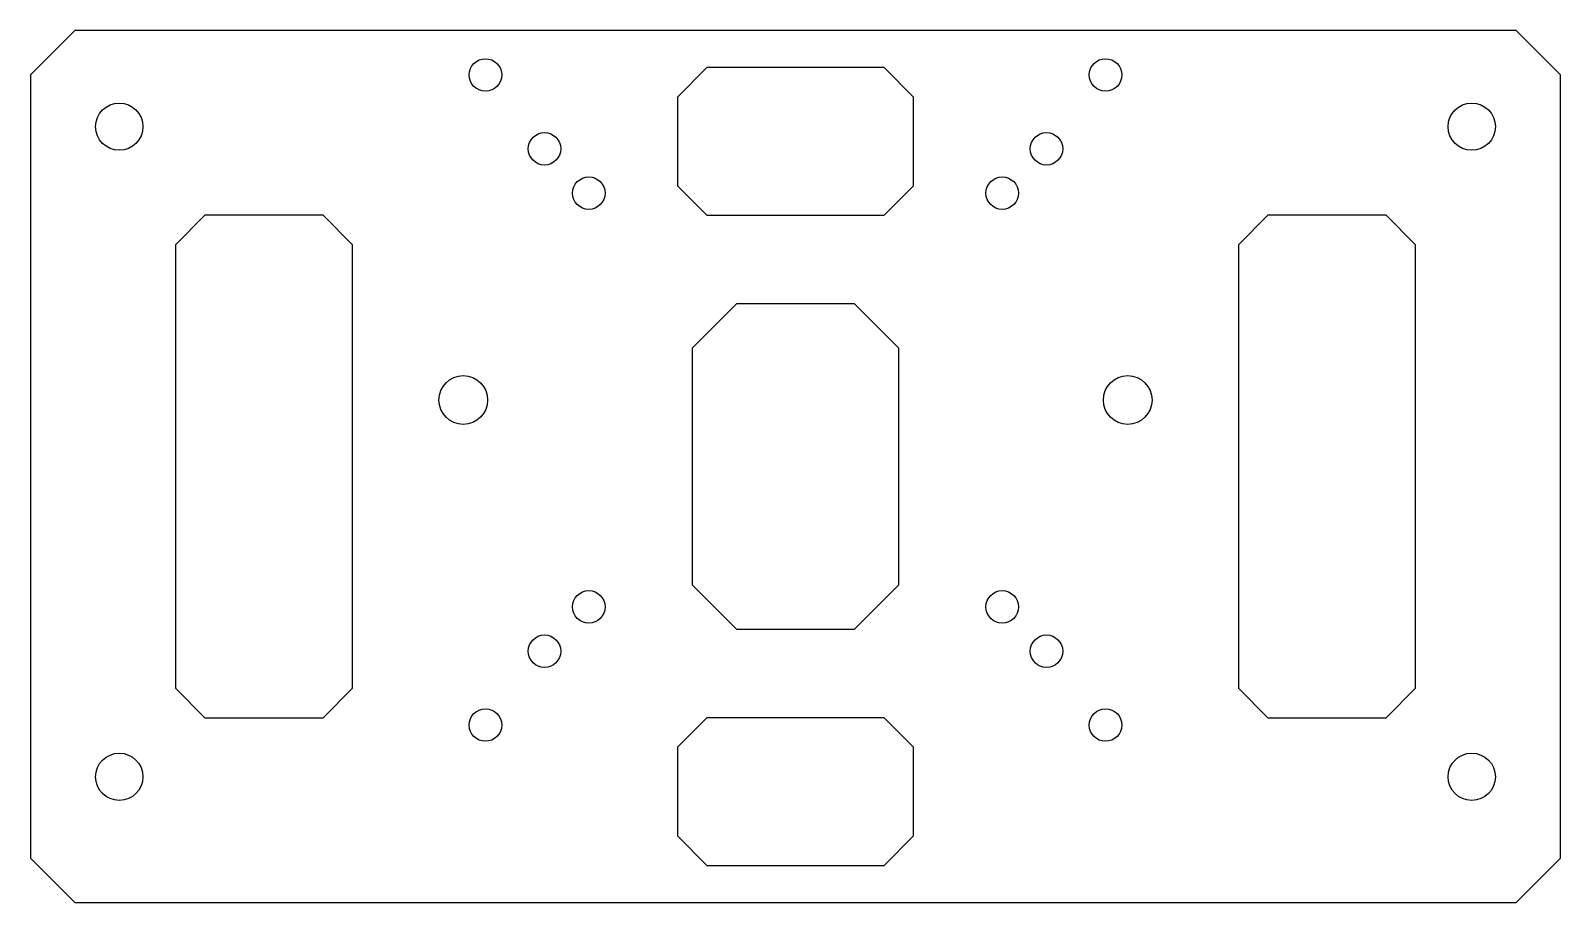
# Model space of a CAD drawing. Header units: millimetres. Extents: x -52 to 52, y -9 to 50.
import ezdxf

# ---------------------------------------------------------------- set-up
doc = ezdxf.new("R2010")
doc.units = ezdxf.units.MM

msp = doc.modelspace()

# ---------------------------------------------------------------- linework, layer by layer
at = {"color": 7, "linetype": 'Continuous', "lineweight": 25}
for p, q in [((-48.8, 50), (-51.8, 47)), ((48.8, 50), (-48.8, 50)), ((51.8, 47), (48.8, 50)), ((-51.8, 47), (-51.8, -6)), ((-6, 47.5), (-8, 45.5)), ((6, 47.5), (-6, 47.5)), ((8, 45.5), (6, 47.5)), ((51.8, -6), (51.8, 47)), ((-8, 45.5), (-8, 39.5)), ((8, 39.5), (8, 45.5)), ((-8, 39.5), (-6, 37.5)), ((6, 37.5), (8, 39.5)), ((-40, 37.5), (-42, 35.5)), ((-32, 37.5), (-40, 37.5)), ((-30, 35.5), (-32, 37.5)), ((-6, 37.5), (6, 37.5)), ((32, 37.5), (30, 35.5)), ((40, 37.5), (32, 37.5)), ((42, 35.5), (40, 37.5)), ((-42, 35.5), (-42, 5.5)), ((-30, 5.5), (-30, 35.5)), ((30, 35.5), (30, 5.5)), ((42, 5.5), (42, 35.5)), ((-4, 31.5), (-7, 28.5)), ((4, 31.5), (-4, 31.5)), ((7, 28.5), (4, 31.5)), ((-7, 28.5), (-7, 12.5)), ((7, 12.5), (7, 28.5)), ((-7, 12.5), (-4, 9.5)), ((4, 9.5), (7, 12.5)), ((-4, 9.5), (4, 9.5)), ((-42, 5.5), (-40, 3.5)), ((-32, 3.5), (-30, 5.5)), ((30, 5.5), (32, 3.5)), ((40, 3.5), (42, 5.5)), ((-40, 3.5), (-32, 3.5)), ((-6, 3.5), (-8, 1.5)), ((6, 3.5), (-6, 3.5)), ((8, 1.5), (6, 3.5)), ((32, 3.5), (40, 3.5)), ((-8, 1.5), (-8, -4.5)), ((8, -4.5), (8, 1.5)), ((-8, -4.5), (-6, -6.5)), ((6, -6.5), (8, -4.5)), ((-51.8, -6), (-48.8, -9)), ((48.8, -9), (51.8, -6)), ((-6, -6.5), (6, -6.5)), ((-48.8, -9), (48.8, -9))]:
    msp.add_line(p, q, dxfattribs=at)
for centre, radius in [((-21, 47), 1.1), ((21, 47), 1.1), ((-45.8, 43.5), 1.6), ((45.8, 43.5), 1.6), ((-17, 42), 1.1), ((17, 42), 1.1), ((-14, 39), 1.1), ((14, 39), 1.1), ((-22.5, 25), 1.65), ((22.5, 25), 1.65), ((-14, 11), 1.1), ((14, 11), 1.1), ((-17, 8), 1.1), ((17, 8), 1.1), ((-21, 3), 1.1), ((21, 3), 1.1), ((-45.8, -0.5), 1.6), ((45.8, -0.5), 1.6)]:
    msp.add_circle(centre, radius, dxfattribs=at)

doc.saveas('drawing.dxf')
